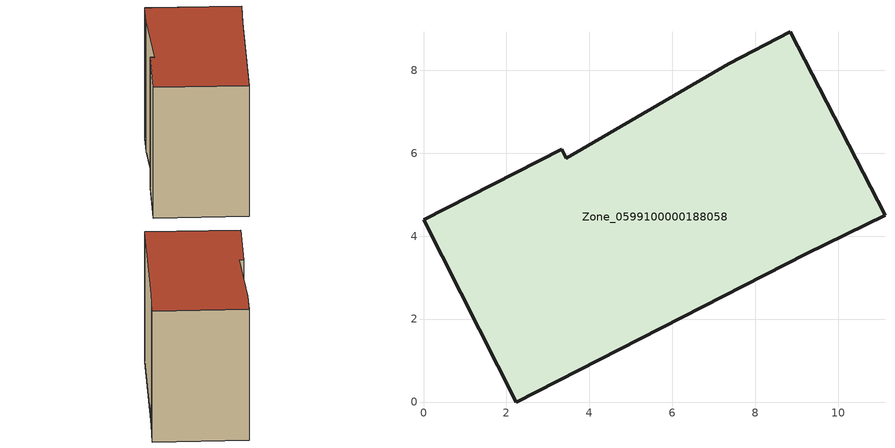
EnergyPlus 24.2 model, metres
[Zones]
Zone_0599100000188058
 floor ground (C_G): 9.23,3.57 2.24,0 0,4.39 3.34,6.1 3.45,5.88 7.36,8.16 8.85,8.92 11.13,4.5 z0
 wall outside (C_F): 2.24,0 9.23,3.57 11.13,4.5 8.85,8.92 7.36,8.16 3.45,5.88 3.34,6.1 0,4.39 2.24,0 z0:7.37
 roof outside (C_R): 3.34,6.1 0,4.39 2.24,0 9.23,3.57 11.13,4.5 8.85,8.92 7.36,8.16 3.45,5.88 z7.37
[BUILDING]
Pand.0599100000188058: North Axis=0; Terrain=City; Loads Convergence Tolerance Value=0.04; Temperature Convergence Tolerance Value=0.4; Solar Distribution=FullExterior; Maximum Number of Warmup Days=25; Minimum Number of Warmup Days=1
[Site:Location]
Rotterdam.The.Hague.AP_ZH_NLD Design_Conditions: Latitude=51.96; Longitude=4.45; Time Zone=1; Elevation=-4.5
[SITE:GROUNDTEMPERATURE:BUILDINGSURFACE]
18, 18, 18, 18, 18, 18, 18, 18, 18, 18, 18, 18
[MATERIAL] Thermal Absorptance=0.9; Solar Absorptance=0.7; Visible Absorptance=0.7
Name | Roughness | Thickness | Conductivity | Density | Specific Heat
G.TC.1946 | MediumSmooth | 0.15 | 1 | 540 | 1210
F.TC.1946 | Rough | 0.3 | 0.857143 | 1920 | 840
R.TC.1946 | MediumRough | 0.2 | 0.909091 | 1500 | 1000
[CONSTRUCTION]
C_G: G.TC.1946
C_F: F.TC.1946
C_R: R.TC.1946
[ZONE]
Zone_0599100000188058: Type=1; Multiplier=1; Ceiling Height=Autocalculate; Volume=Autocalculate; Floor Area=autocalculate; Part of Total Floor Area=Yes
[ZONEINFILTRATION:DESIGNFLOWRATE]
Infil_Zone_0599100000188058: Zone or ZoneList or Space or SpaceList=Zone_0599100000188058; Schedule=AlwaysOn; Design Flow Rate Calculation Method=Flow/Area; Flow Rate per Floor Area=0.003; Constant Term Coefficient=1; Temperature Term Coefficient=0; Velocity Term Coefficient=0; Velocity Squared Term Coefficient=0
[HVACTEMPLATE:ZONE:IDEALLOADSAIRSYSTEM]
Zone_0599100000188058: Maximum Heating Supply Air Temperature=50; Minimum Cooling Supply Air Temperature=13; Maximum Heating Supply Air Humidity Ratio=0.0156; Minimum Cooling Supply Air Humidity Ratio=0.0077; Heating Limit=NoLimit; Cooling Limit=NoLimit; Dehumidification Control Type=ConstantSensibleHeatRatio; Cooling Sensible Heat Ratio=0.7; Dehumidification Setpoint=60; Humidification Control Type=None; Humidification Setpoint=30; Outdoor Air Method=None; Outdoor Air Flow Rate per Person=0.00944; Outdoor Air Flow Rate per Zone Floor Area=0; Outdoor Air Flow Rate per Zone=0; Demand Controlled Ventilation Type=None; Outdoor Air Economizer Type=NoEconomizer; Heat Recovery Type=None; Sensible Heat Recovery Effectiveness=0.7; Latent Heat Recovery Effectiveness=0.65
[ZONECONTROL:THERMOSTAT]
ThermostatControl_Zone_0599100000188058: Zone or ZoneList=Zone_0599100000188058; Control Type Schedule=DualSetpointControlType; Control 1=Thermostat_Zone_0599100000188058; Temperature Difference Between Cutout And Setpoint=0
[THERMOSTATSETPOINT:DUALSETPOINT]
Thermostat_Zone_0599100000188058: Heating Setpoint Temperature Schedule=HeatingSetpoint_Zone_0599100000188058; Cooling Setpoint Temperature Schedule=CoolingSetpoint_Zone_0599100000188058
[SCHEDULE:COMPACT]
HeatingSetpoint_Zone_0599100000188058: Through: 12/31, For: AllDays, Until: 24:00, 21
CoolingSetpoint_Zone_0599100000188058: Through: 12/31, For: AllDays, Until: 24:00, 24
DualSetpointControlType: Through: 12/31, For: AllDays, Until: 24:00, 4
AlwaysOn: Through: 12/31, For: AllDays, Until: 24:00, 1
